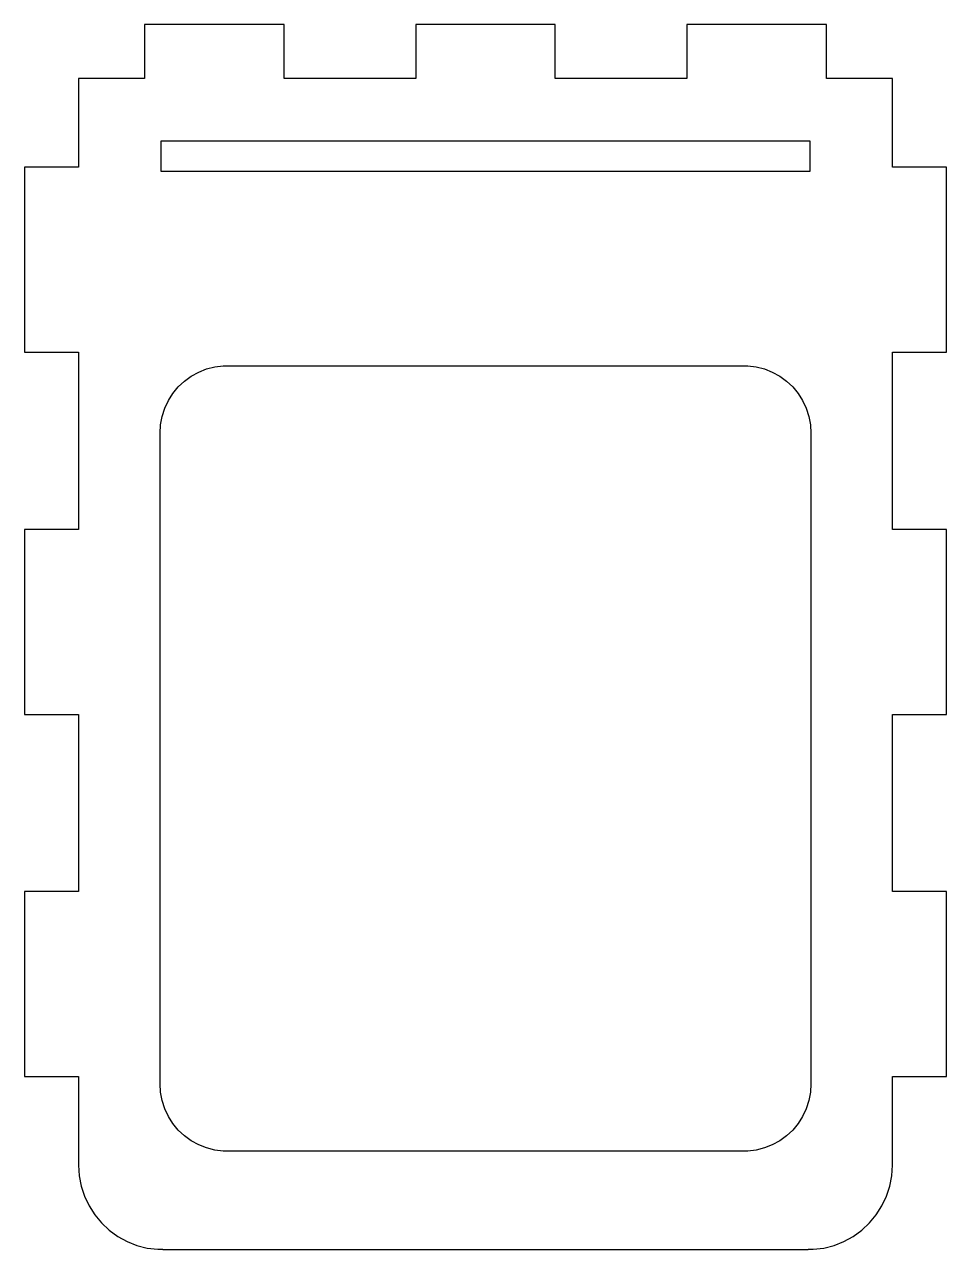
# Model space of a CAD drawing. Header units: metres. Extents: x -27.3 to 27.3, y -29.1 to 43.5.
import ezdxf

# ---------------------------------------------------------------- set-up
doc = ezdxf.new("R2010")
doc.units = ezdxf.units.M

msp = doc.modelspace()

# ---------------------------------------------------------------- linework, layer by layer
for p, q in [((-11.9425, 43.5225), (-20.2108, 43.5225)), ((-20.2108, 43.5225), (-20.2108, 40.315)), ((-11.9425, 40.315), (-11.9425, 43.5225)), ((4.13416, 43.5225), (-4.13416, 43.5225)), ((-4.13416, 43.5225), (-4.13416, 40.315)), ((4.13416, 40.315), (4.13416, 43.5225)), ((20.2108, 43.5225), (11.9425, 43.5225)), ((11.9425, 43.5225), (11.9425, 40.315)), ((20.2108, 40.315), (20.2108, 43.5225)), ((-20.2108, 40.315), (-24.115, 40.315)), ((-24.115, 40.315), (-24.115, 35.0608)), ((-4.13416, 40.315), (-11.9425, 40.315)), ((11.9425, 40.315), (4.13416, 40.315)), ((24.115, 40.315), (20.2108, 40.315)), ((24.115, 35.0608), (24.115, 40.315)), ((-19.23, 34.8), (-19.23, 36.63)), ((-19.23, 36.63), (19.23, 36.63)), ((19.23, 36.63), (19.23, 34.8)), ((-24.115, 35.0608), (-27.3225, 35.0608)), ((-27.3225, 35.0608), (-27.3225, 24.0925)), ((27.3225, 35.0608), (24.115, 35.0608)), ((27.3225, 24.0925), (27.3225, 35.0608)), ((19.23, 34.8), (-19.23, 34.8)), ((-27.3225, 24.0925), (-24.115, 24.0925)), ((-24.115, 24.0925), (-24.115, 13.5842)), ((24.115, 13.5842), (24.115, 24.0925)), ((24.115, 24.0925), (27.3225, 24.0925)), ((-16.0415, 23.2211), (-15.5432, 23.2841)), ((-15.5432, 23.2841), (-15.292, 23.2841)), ((-15.292, 23.2841), (-15.292, 23.292)), ((-15.292, 23.292), (15.292, 23.292)), ((15.292, 23.292), (15.292, 23.2841)), ((15.292, 23.2841), (15.5432, 23.2841)), ((15.5432, 23.2841), (16.0415, 23.2211)), ((-17.8417, 22.374), (-17.4353, 22.6693)), ((-17.4353, 22.6693), (-16.9951, 22.9113)), ((-16.9951, 22.9113), (-16.5281, 23.0962)), ((-16.5281, 23.0962), (-16.0415, 23.2211)), ((16.0415, 23.2211), (16.5281, 23.0962)), ((16.5281, 23.0962), (16.9951, 22.9113)), ((16.9951, 22.9113), (17.4353, 22.6693)), ((17.4353, 22.6693), (17.8417, 22.374)), ((-18.5281, 21.6431), (-18.2079, 22.0302)), ((-18.2079, 22.0302), (-17.8417, 22.374)), ((17.8417, 22.374), (18.2079, 22.0302)), ((18.2079, 22.0302), (18.5281, 21.6431)), ((-19.0111, 20.7645), (-18.7972, 21.219)), ((-18.7972, 21.219), (-18.5281, 21.6431)), ((18.5281, 21.6431), (18.7972, 21.219)), ((18.7972, 21.219), (19.0111, 20.7645)), ((-19.1663, 20.2868), (-19.0111, 20.7645)), ((19.0111, 20.7645), (19.1663, 20.2868)), ((-19.292, 19.292), (-19.2605, 19.7933)), ((-19.2605, 19.7933), (-19.1663, 20.2868)), ((19.1663, 20.2868), (19.2605, 19.7933)), ((19.2605, 19.7933), (19.292, 19.292)), ((-19.292, -19.292), (-19.292, 19.292)), ((19.292, 19.292), (19.292, -19.292)), ((-24.115, 13.5842), (-27.3225, 13.5842)), ((-27.3225, 13.5842), (-27.3225, 2.61583)), ((27.3225, 13.5842), (24.115, 13.5842)), ((27.3225, 2.61583), (27.3225, 13.5842)), ((-27.3225, 2.61583), (-24.115, 2.61583)), ((-24.115, 2.61583), (-24.115, -7.89249)), ((24.115, -7.89249), (24.115, 2.61583)), ((24.115, 2.61583), (27.3225, 2.61583)), ((-24.115, -7.89249), (-27.3225, -7.89249)), ((-27.3225, -7.89249), (-27.3225, -18.8608)), ((27.3225, -7.89249), (24.115, -7.89249)), ((27.3225, -18.8608), (27.3225, -7.89249)), ((-27.3225, -18.8608), (-24.115, -18.8608)), ((-24.115, -18.8608), (-24.115, -24.115)), ((24.115, -24.115), (24.115, -18.8608)), ((24.115, -18.8608), (27.3225, -18.8608)), ((-19.2605, -19.7933), (-19.292, -19.292)), ((19.292, -19.292), (19.2605, -19.7933)), ((-19.1663, -20.2868), (-19.2605, -19.7933)), ((-19.0111, -20.7645), (-19.1663, -20.2868)), ((19.1663, -20.2868), (19.0111, -20.7645)), ((19.2605, -19.7933), (19.1663, -20.2868)), ((-18.7972, -21.219), (-19.0111, -20.7645)), ((19.0111, -20.7645), (18.7972, -21.219)), ((-18.5281, -21.6431), (-18.7972, -21.219)), ((-18.2079, -22.0302), (-18.5281, -21.6431)), ((18.5281, -21.6431), (18.2079, -22.0302)), ((18.7972, -21.219), (18.5281, -21.6431)), ((-17.8417, -22.374), (-18.2079, -22.0302)), ((-17.4353, -22.6693), (-17.8417, -22.374)), ((17.8417, -22.374), (17.4353, -22.6693)), ((18.2079, -22.0302), (17.8417, -22.374)), ((-16.9951, -22.9113), (-17.4353, -22.6693)), ((-16.5281, -23.0962), (-16.9951, -22.9113)), ((-16.0415, -23.2211), (-16.5281, -23.0962)), ((-15.5432, -23.2841), (-16.0415, -23.2211)), ((16.0415, -23.2211), (15.5432, -23.2841)), ((16.5281, -23.0962), (16.0415, -23.2211)), ((16.9951, -22.9113), (16.5281, -23.0962)), ((17.4353, -22.6693), (16.9951, -22.9113)), ((-15.292, -23.2841), (-15.5432, -23.2841)), ((-15.292, -23.292), (-15.292, -23.2841)), ((15.292, -23.292), (-15.292, -23.292)), ((15.5432, -23.2841), (15.292, -23.2841)), ((15.292, -23.2841), (15.292, -23.292)), ((-24.115, -24.115), (-24.0756, -24.7417)), ((24.0756, -24.7417), (24.115, -24.115)), ((-24.0756, -24.7417), (-23.9579, -25.3584)), ((-23.9579, -25.3584), (-23.7639, -25.9556)), ((23.7639, -25.9556), (23.9579, -25.3584)), ((23.9579, -25.3584), (24.0756, -24.7417)), ((-23.7639, -25.9556), (-23.4965, -26.5238)), ((23.4965, -26.5238), (23.7639, -25.9556)), ((-23.4965, -26.5238), (-23.1601, -27.0539)), ((23.1601, -27.0539), (23.4965, -26.5238)), ((-23.1601, -27.0539), (-22.7598, -27.5377)), ((-22.7598, -27.5377), (-22.3021, -27.9676)), ((22.3021, -27.9676), (22.7598, -27.5377)), ((22.7598, -27.5377), (23.1601, -27.0539)), ((-22.3021, -27.9676), (-21.7941, -28.3366)), ((21.7941, -28.3366), (22.3021, -27.9676)), ((-21.7941, -28.3366), (-21.2439, -28.6391)), ((-21.2439, -28.6391), (-20.6601, -28.8703)), ((-20.6601, -28.8703), (-20.0519, -29.0264)), ((-20.0519, -29.0264), (-19.4289, -29.1051)), ((19.4289, -29.1051), (20.0519, -29.0264)), ((20.0519, -29.0264), (20.6601, -28.8703)), ((20.6601, -28.8703), (21.2439, -28.6391)), ((21.2439, -28.6391), (21.7941, -28.3366)), ((-19.4289, -29.1051), (-19.115, -29.1051)), ((-19.115, -29.1051), (-19.115, -29.115)), ((-19.115, -29.115), (19.115, -29.115)), ((19.115, -29.1051), (19.4289, -29.1051)), ((19.115, -29.115), (19.115, -29.1051))]:
    msp.add_line(p, q)

doc.saveas('drawing.dxf')
